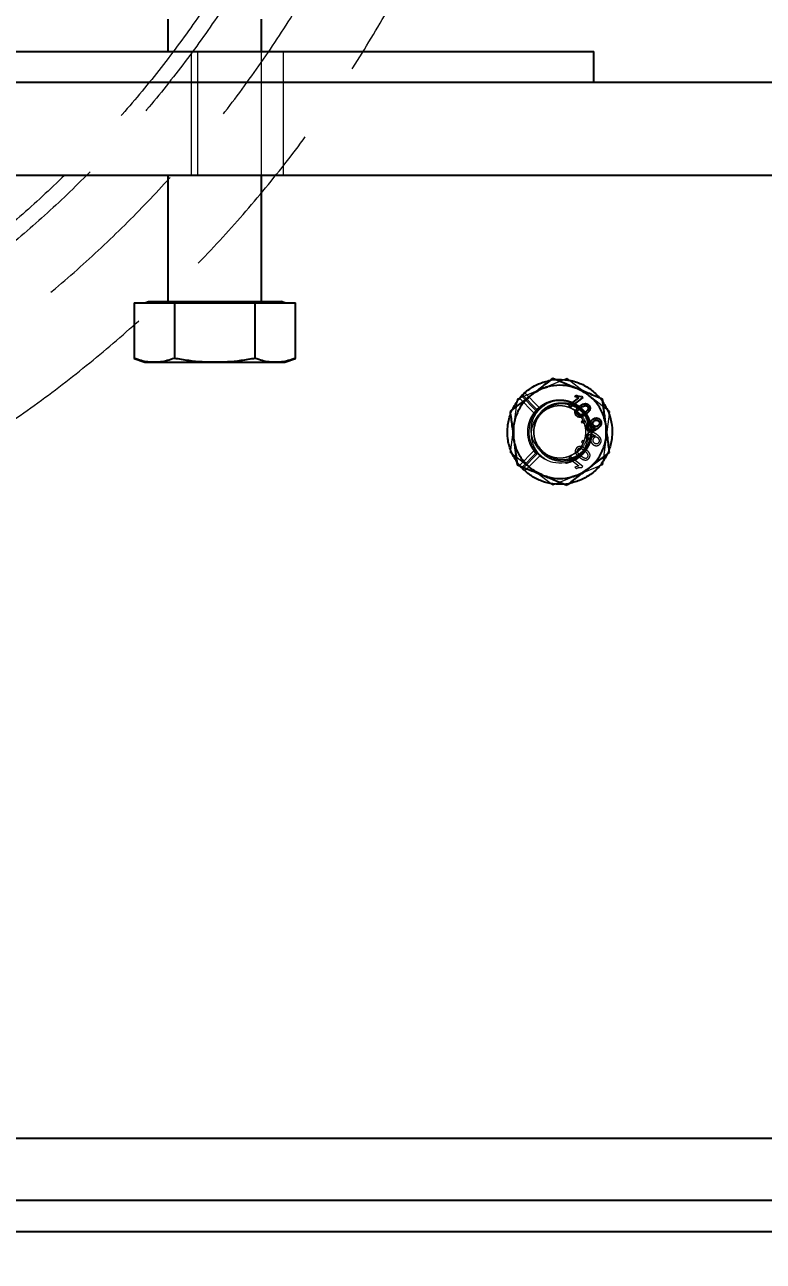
# Model space of a CAD drawing. Header units: millimetres. Extents: x 861 to 27901, y 673 to 17923.
# Drawn here: x 11038.9 to 11227.5, y 5365.5 to 5681.2 of the extents above; entities that cross this region are included whole.
import ezdxf

# ---------------------------------------------------------------- set-up
doc = ezdxf.new("R2010")
doc.units = ezdxf.units.MM
doc.header["$LTSCALE"] = 33.3
doc.linetypes.add('HIDDEN', pattern=[1.905, 1.27, -0.635])
doc.layers.add('CAPA_1', color=7, linetype='Continuous')
doc.styles.add('SLDTEXTSTYLE0', font='TXT', dxfattribs={"width": 0.75})
doc.dimstyles.new('SLDDIMSTYLE0', dxfattribs={"dimtxt": 66.6, "dimasz": 66.6, "dimexe": 0, "dimexo": 0.0625, "dimgap": 16.65, "dimtad": 2, "dimdec": 0, "dimlfac": 1.261261, "dimrnd": 1e-09, "dimzin": 12, "dimdsep": 46, "dimtxsty": 'SLDTEXTSTYLE0', "dimsah": 1, "dimcen": 0.09, "dimadec": 0, "dimazin": 3, "dimtfac": 1, "dimtdec": 0, "dimtofl": 0, "dimtmove": 0, "dimatfit": 3, "dimfxl": 1, "dimfrac": 2, "dimtolj": 1, "dimtzin": 12, "dimarcsym": 0})

# ---------------------------------------------------------------- blocks, each defined once
blk = doc.blocks.new('_D_12')
at = {"layer": 'CAPA_1', "transparency": 16777216}
for p, q in [((10897.43, 5841.2), (14430.99, 5841.2)), ((14397.69, 5841.2), (14397.69, 5357.98)), ((14240.18, 5357.98), (14430.99, 5357.98))]:
    blk.add_line(p, q, dxfattribs=at)
for points in [[(14397.69, 5841.2), (14387.44, 5774.6), (14407.94, 5774.6)], [(14397.69, 5357.98), (14407.94, 5424.58), (14387.44, 5424.58)]]:
    blk.add_solid(points, dxfattribs=at)
at = {"layer": 'CAPA_1', "transparency": 16777216, "insert": (14311.84, 5525.78), "char_height": 66.6, "attachment_point": 1, "rotation": 90, "style": 'SLDTEXTSTYLE0'}
blk.add_mtext('609', dxfattribs=at)
blk = doc.blocks.new('_D_13')
at = {"layer": 'CAPA_1', "transparency": 16777216}
for p, q in [((9823.17, 6912.25), (14695.32, 6912.25)), ((14662.02, 6912.25), (14662.02, 5357.98)), ((14240.18, 5357.98), (14695.32, 5357.98))]:
    blk.add_line(p, q, dxfattribs=at)
for points in [[(14662.02, 6912.25), (14651.77, 6845.65), (14672.27, 6845.65)], [(14662.02, 5357.98), (14672.27, 5424.58), (14651.77, 5424.58)]]:
    blk.add_solid(points, dxfattribs=at)
at = {"layer": 'CAPA_1', "transparency": 16777216, "insert": (14576.17, 6036.69), "char_height": 66.6, "attachment_point": 1, "rotation": 90, "style": 'SLDTEXTSTYLE0'}
blk.add_mtext('1960', dxfattribs=at)

msp = doc.modelspace()

# ---------------------------------------------------------------- linework, layer by layer
at = {"color": 7, "linetype": 'Continuous', "lineweight": 25}
for p, q in [((11075.55, 5674.37), (11075.55, 5682.63)), ((11099.34, 5674.37), (11099.34, 5682.63)), ((10534.1, 5674.37), (11184.24, 5674.37)), ((11184.24, 5666.45), (11184.24, 5674.37)), ((11350.74, 5666.45), (10478.6, 5666.45)), ((11691.67, 5642.66), (10478.6, 5642.66)), ((11075.55, 5610.56), (11075.55, 5642.66)), ((11099.34, 5610.56), (11099.34, 5642.66)), ((11066.85, 5610.16), (11066.85, 5596.01)), ((11066.85, 5610.16), (11108.05, 5610.16)), ((11069.61, 5610.16), (11070.5, 5610.56)), ((11070.5, 5610.56), (11104.39, 5610.56)), ((11077.15, 5610.16), (11077.15, 5596.01)), ((11097.75, 5596.01), (11097.75, 5610.16)), ((11105.29, 5610.16), (11104.39, 5610.56)), ((11108.05, 5596.01), (11108.05, 5610.16)), ((11066.84, 5596.01), (11069.61, 5595)), ((11105.29, 5595), (11108.05, 5596.01)), ((11177.84, 5583.98), (11180.36, 5585.91)), ((11178.16, 5583.57), (11177.84, 5583.98)), ((11181.39, 5586.05), (11178.16, 5583.57)), ((11179.31, 5586.29), (11179.69, 5586.59)), ((11180.36, 5585.91), (11179.31, 5586.29)), ((11181.18, 5586.32), (11181.39, 5586.05)), ((11181.03, 5579.84), (11181.44, 5580.16)), ((11181.35, 5579.43), (11181.03, 5579.84)), ((11181.76, 5579.75), (11181.35, 5579.43)), ((11181.44, 5580.16), (11181.76, 5579.75)), ((11182.64, 5579.37), (11183, 5578.99)), ((11184.56, 5578.27), (11184.64, 5578.34)), ((11165.77, 5568.08), (11165.24, 5568.68)), ((11165.77, 5568.08), (11166, 5568.31)), ((11166, 5567.83), (11166.33, 5568.17)), ((11826.45, 5396.87), (10264.53, 5396.87)), ((11826.45, 5381.02), (10264.53, 5381.02)), ((11826.45, 5373.09), (10264.53, 5373.09))]:
    msp.add_line(p, q, dxfattribs=at)
at = {"color": 1, "linetype": 'HIDDEN', "lineweight": 18}
for p, q in [((11081.5, 5642.66), (11081.5, 5674.37)), ((11083.03, 5674.37), (11083.03, 5642.66)), ((11099.34, 5642.66), (11099.34, 5674.37)), ((11104.95, 5642.66), (11104.95, 5674.37)), ((11177.33, 5590.86), (11164.64, 5585.63)), ((11172.54, 5590.24), (11173.41, 5590.46)), ((11173.14, 5590.42), (11174.37, 5590.59)), ((11173.68, 5590.49), (11175.01, 5590.57)), ((11188.21, 5582.48), (11177.33, 5590.86)), ((11166, 5586.66), (11166.58, 5587.22)), ((11166.58, 5587.22), (11167.05, 5587.56)), ((11170.22, 5583.49), (11166.58, 5587.22)), ((11170.98, 5588.24), (11172.47, 5588.64)), ((11178.57, 5588.64), (11180.07, 5588.23)), ((11164.64, 5585.63), (11162.82, 5572.01)), ((11165.24, 5585.82), (11168.9, 5582.07)), ((11165.39, 5585.94), (11165.77, 5586.42)), ((11165.77, 5586.42), (11169.4, 5582.7)), ((11169.63, 5582.94), (11166, 5586.66)), ((11168.18, 5586.58), (11167.18, 5585.59)), ((11182.77, 5586.67), (11183.86, 5585.59)), ((11185.52, 5586.1), (11186.64, 5584.65)), ((11185.74, 5585.9), (11186.5, 5584.91)), ((11162.79, 5581.21), (11163, 5581.97)), ((11162.92, 5581.77), (11163.39, 5582.92)), ((11163.09, 5582.19), (11163.73, 5583.46)), ((11170.22, 5583.49), (11169.63, 5582.94)), ((11170.35, 5583.59), (11170.22, 5583.49)), ((11173.13, 5583.45), (11172.98, 5583.37)), ((11180.54, 5583.36), (11180.36, 5583.53)), ((11188.21, 5582.48), (11186.4, 5568.87)), ((11164.13, 5580.3), (11163.73, 5578.82)), ((11186.91, 5580.3), (11187.31, 5578.8)), ((11164.13, 5574.2), (11163.73, 5575.7)), ((11181.35, 5575.07), (11181.03, 5574.66)), ((11181.03, 5574.66), (11181.44, 5574.34)), ((11181.76, 5574.75), (11181.35, 5575.07)), ((11182.64, 5575.13), (11183, 5575.51)), ((11183.18, 5575.34), (11183.38, 5576.22)), ((11184.56, 5576.22), (11184.64, 5576.16)), ((11187.31, 5575.68), (11186.91, 5574.2)), ((11173.71, 5563.64), (11162.82, 5572.01)), ((11165.24, 5568.68), (11168.9, 5572.43)), ((11166, 5568.31), (11169.4, 5571.8)), ((11169.63, 5571.55), (11166.33, 5568.17)), ((11170.22, 5571), (11166.58, 5567.28)), ((11168.87, 5572.48), (11169.76, 5571.45)), ((11169.4, 5571.8), (11168.9, 5572.43)), ((11170.14, 5573.42), (11170.52, 5572.9)), ((11180.06, 5570.8), (11180.59, 5571.18)), ((11181.49, 5572.03), (11180.36, 5570.97)), ((11187.75, 5571.82), (11187.32, 5571.05)), ((11188.12, 5572.73), (11187.64, 5571.57)), ((11188.26, 5573.35), (11187.84, 5572.06)), ((11166.07, 5567.78), (11164.52, 5569.63)), ((11165.24, 5568.68), (11164.54, 5569.59)), ((11168.26, 5567.82), (11167.18, 5568.91)), ((11186.4, 5568.87), (11173.71, 5563.64)), ((11178.16, 5570.93), (11177.84, 5570.52)), ((11177.84, 5570.52), (11180.36, 5568.58)), ((11181.39, 5568.45), (11178.16, 5570.93)), ((11180.36, 5568.58), (11179.31, 5568.2)), ((11179.31, 5568.2), (11179.69, 5567.91)), ((11181.18, 5568.18), (11181.39, 5568.45)), ((11180.05, 5566.25), (11178.57, 5565.86)), ((11177.98, 5564.1), (11176.14, 5563.92)), ((11177.9, 5564.08), (11176.67, 5563.91))]:
    msp.add_line(p, q, dxfattribs=at)
msp.add_arc((11175.52, 5577.25), 7.93, 37.5876, 307.5876, dxfattribs=at)
for points in [[(11121.76, 6013.67), (11118.45, 6018.6), (11111.84, 6028.47), (11100.89, 6042.53), (11089.23, 6056.01), (11076.81, 6068.79), (11063.71, 6080.86), (11049.94, 6092.18), (11035.56, 6102.71), (11020.61, 6112.41), (11005.15, 6121.26), (10989.21, 6129.23), (10972.85, 6136.3), (10956.11, 6142.43), (10939.07, 6147.62), (10921.75, 6151.85), (10904.23, 6155.09), (10886.55, 6157.35), (10868.78, 6158.61), (10850.96, 6158.88), (10833.15, 6158.15), (10815.41, 6156.41), (10797.8, 6153.69), (10780.37, 6149.98), (10763.18, 6145.31), (10746.27, 6139.67), (10729.71, 6133.1), (10713.54, 6125.6), (10697.81, 6117.22), (10682.58, 6107.96), (10667.9, 6097.87), (10653.8, 6086.96), (10640.34, 6075.29), (10627.55, 6062.88), (10615.48, 6049.77), (10604.16, 6036), (10593.63, 6021.62), (10583.93, 6006.68), (10575.08, 5991.21), (10567.11, 5975.27), (10560.04, 5958.91), (10553.91, 5942.18), (10548.72, 5925.13), (10544.5, 5907.81), (10541.25, 5890.29), (10538.99, 5872.61), (10537.73, 5854.84), (10537.46, 5837.02), (10538.2, 5819.21), (10539.93, 5801.48), (10542.65, 5783.86), (10546.36, 5766.43), (10551.03, 5749.24), (10556.67, 5732.33), (10563.24, 5715.77), (10570.75, 5699.6), (10579.09, 5683.85), (10585.37, 5673.77), (10588.52, 5668.74)], [(10588.52, 5668.74), (10591.82, 5663.8), (10598.44, 5653.93), (10609.39, 5639.87), (10621.05, 5626.4), (10633.47, 5613.61), (10646.57, 5601.54), (10660.34, 5590.22), (10674.72, 5579.7), (10689.67, 5569.99), (10705.13, 5561.14), (10721.07, 5553.17), (10737.43, 5546.1), (10754.16, 5539.97), (10771.21, 5534.78), (10788.53, 5530.56), (10806.05, 5527.31), (10823.73, 5525.05), (10841.5, 5523.79), (10859.32, 5523.52), (10877.13, 5524.26), (10894.86, 5525.99), (10912.48, 5528.71), (10929.91, 5532.42), (10947.1, 5537.1), (10964.01, 5542.73), (10980.57, 5549.31), (10996.74, 5556.8), (11012.47, 5565.18), (11027.7, 5574.44), (11042.38, 5584.54), (11056.48, 5595.44), (11069.94, 5607.11), (11082.73, 5619.53), (11094.8, 5632.64), (11106.12, 5646.4), (11116.65, 5660.78), (11126.35, 5675.73), (11135.2, 5691.19), (11143.17, 5707.13), (11150.24, 5723.49), (11156.37, 5740.23), (11161.56, 5757.28), (11165.78, 5774.59), (11169.03, 5792.11), (11171.29, 5809.79), (11172.55, 5827.56), (11172.82, 5845.38), (11172.08, 5863.19), (11170.35, 5880.93), (11167.63, 5898.54), (11163.92, 5915.97), (11159.24, 5933.16), (11153.61, 5950.07), (11147.04, 5966.64), (11139.53, 5982.8), (11131.19, 5998.55), (11124.9, 6008.63), (11121.76, 6013.67)], [(11102.9, 5595), (11103.26, 5595), (11103.99, 5595), (11104.72, 5595), (11105.2, 5595), (11105.26, 5595), (11105.29, 5595)], [(11168.9, 5572.43), (11168.61, 5572.87), (11168.04, 5573.75), (11167.53, 5575.25), (11167.29, 5576.81), (11167.36, 5578.39), (11167.72, 5579.92), (11168.38, 5581.36), (11169.29, 5582.65), (11170.44, 5583.74), (11171.77, 5584.59), (11173.24, 5585.17), (11174.79, 5585.46), (11176.37, 5585.45), (11177.92, 5585.13), (11179.38, 5584.53), (11180.7, 5583.66), (11181.83, 5582.55), (11182.72, 5581.25), (11183.35, 5579.8), (11183.7, 5578.26), (11183.74, 5576.68), (11183.48, 5575.12), (11182.93, 5573.64), (11182.1, 5572.3), (11181.04, 5571.13), (11179.77, 5570.19), (11178.34, 5569.51), (11176.82, 5569.11), (11175.24, 5569.01), (11173.67, 5569.22), (11172.18, 5569.72), (11170.79, 5570.48), (11170.02, 5571.2), (11169.63, 5571.55)], [(11170.26, 5573.2), (11169.81, 5573.95), (11168.9, 5575.45), (11168.77, 5578.14), (11169.61, 5580.64), (11171.36, 5582.65), (11173.74, 5583.83), (11176.4, 5584.01), (11178.92, 5583.16), (11180.92, 5581.41), (11182.1, 5579.02), (11182.28, 5576.37), (11181.42, 5573.85), (11179.68, 5571.85), (11177.29, 5570.67), (11174.65, 5570.5), (11172.08, 5571.31), (11170.87, 5572.57), (11170.26, 5573.2)], [(11181.8, 5582.09), (11182.1, 5581.65), (11182.68, 5580.79), (11183.22, 5579.32), (11183.5, 5577.77), (11183.42, 5576.73), (11183.38, 5576.21)], [(11170.26, 5573.2), (11170.01, 5573.56), (11169.52, 5574.28), (11169.07, 5575.52), (11168.84, 5576.81), (11168.9, 5577.68), (11168.93, 5578.12)]]:
    msp.add_open_spline(points, degree=3, dxfattribs=at)
for points, knots in [([(10747.26, 5564.21), (10751.7, 5562.52), (10761.35, 5558.86), (10776.56, 5554.31), (10792.77, 5550.33), (10809.18, 5547.3), (10825.73, 5545.18), (10842.37, 5544), (10859.06, 5543.75), (10875.73, 5544.44), (10892.33, 5546.06), (10908.83, 5548.61), (10925.15, 5552.08), (10941.25, 5556.46), (10957.08, 5561.73), (10972.59, 5567.89), (10987.73, 5574.91), (11002.45, 5582.76), (11016.71, 5591.43), (11030.46, 5600.88), (11043.66, 5611.09), (11056.27, 5622.02), (11068.24, 5633.64), (11079.54, 5645.92), (11090.14, 5658.8), (11100, 5672.27), (11109.08, 5686.26), (11117.37, 5700.75), (11124.83, 5715.67), (11131.45, 5730.99), (11137.19, 5746.66), (11142.05, 5762.62), (11146, 5778.83), (11149.04, 5795.24), (11151.16, 5811.79), (11152.34, 5828.43), (11152.59, 5845.12), (11151.9, 5861.79), (11150.28, 5878.4), (11147.73, 5894.89), (11144.26, 5911.21), (11139.88, 5927.31), (11134.61, 5943.14), (11128.45, 5958.65), (11121.43, 5973.78), (11113.62, 5988.53), (11107.73, 5997.97), (11104.78, 6002.69)], [0, 0, 0, 0, 0.019062, 0.041356, 0.06365, 0.085944, 0.108238, 0.130532, 0.152826, 0.17512, 0.197414, 0.219708, 0.242002, 0.264296, 0.286591, 0.308885, 0.331179, 0.353473, 0.375767, 0.398061, 0.420355, 0.442649, 0.464943, 0.487237, 0.509531, 0.531825, 0.554119, 0.576413, 0.598707, 0.621001, 0.643295, 0.665589, 0.687883, 0.710177, 0.732471, 0.754765, 0.77706, 0.799354, 0.821648, 0.843942, 0.866236, 0.88853, 0.910824, 0.933118, 0.955412, 0.977706, 1, 1, 1, 1]), ([(11091.47, 5994.07), (11094.26, 5989.61), (11099.83, 5980.68), (11107.22, 5966.71), (11113.88, 5952.39), (11119.7, 5937.7), (11124.7, 5922.72), (11128.84, 5907.47), (11132.13, 5892.02), (11134.54, 5876.41), (11136.08, 5860.69), (11136.73, 5844.91), (11136.49, 5829.11), (11135.37, 5813.36), (11133.37, 5797.69), (11130.49, 5782.16), (11126.75, 5766.81), (11122.15, 5751.7), (11116.71, 5736.87), (11110.45, 5722.36), (11103.38, 5708.24), (11095.54, 5694.53), (11086.94, 5681.28), (11077.6, 5668.53), (11067.57, 5656.33), (11056.87, 5644.71), (11045.54, 5633.71), (11033.6, 5623.36), (11021.11, 5613.69), (11008.09, 5604.75), (10994.59, 5596.54), (10980.66, 5589.11), (10966.32, 5582.47), (10951.64, 5576.64), (10936.66, 5571.65), (10921.41, 5567.5), (10905.96, 5564.21), (10890.35, 5561.8), (10874.63, 5560.26), (10858.85, 5559.61), (10843.05, 5559.85), (10827.3, 5560.97), (10811.63, 5562.97), (10796.09, 5565.85), (10780.75, 5569.59), (10765.64, 5574.19), (10750.81, 5579.63), (10736.3, 5585.89), (10722.17, 5592.96), (10708.46, 5600.8), (10695.22, 5609.4), (10682.47, 5618.74), (10670.27, 5628.77), (10658.65, 5639.47), (10647.65, 5650.8), (10637.3, 5662.74), (10627.63, 5675.23), (10618.68, 5688.25), (10610.48, 5701.75), (10603.05, 5715.68), (10596.41, 5730.02), (10590.58, 5744.7), (10585.58, 5759.69), (10581.44, 5774.93), (10578.15, 5790.38), (10575.75, 5805.99), (10574.19, 5821.38), (10573.89, 5831.58), (10573.74, 5836.51)], [0, 0, 0, 0, 0.015166, 0.030332, 0.045498, 0.060663, 0.075829, 0.090995, 0.106161, 0.121327, 0.136493, 0.151659, 0.166825, 0.18199, 0.197156, 0.212322, 0.227488, 0.242654, 0.25782, 0.272986, 0.288151, 0.303317, 0.318483, 0.333649, 0.348815, 0.363981, 0.379147, 0.394312, 0.409478, 0.424644, 0.43981, 0.454976, 0.470142, 0.485308, 0.500474, 0.515639, 0.530805, 0.545971, 0.561137, 0.576303, 0.591469, 0.606635, 0.6218, 0.636966, 0.652132, 0.667298, 0.682464, 0.69763, 0.712796, 0.727961, 0.743127, 0.758293, 0.773459, 0.788625, 0.803791, 0.818957, 0.834123, 0.849288, 0.864454, 0.87962, 0.894786, 0.909952, 0.925118, 0.940284, 0.955449, 0.970615, 0.985781, 1, 1, 1, 1]), ([(11088.14, 5991.92), (11090.89, 5987.52), (11096.39, 5978.71), (11103.67, 5964.94), (11110.23, 5950.82), (11115.97, 5936.34), (11120.9, 5921.57), (11124.99, 5906.54), (11128.23, 5891.31), (11130.61, 5875.92), (11132.12, 5860.42), (11132.76, 5844.86), (11132.53, 5829.28), (11131.42, 5813.75), (11129.45, 5798.3), (11126.61, 5782.99), (11122.92, 5767.86), (11118.39, 5752.96), (11113.03, 5738.34), (11106.85, 5724.04), (11099.89, 5710.11), (11092.15, 5696.59), (11083.67, 5683.53), (11074.47, 5670.96), (11064.58, 5658.93), (11054.03, 5647.48), (11042.86, 5636.63), (11031.09, 5626.43), (11018.77, 5616.9), (11005.94, 5608.08), (10992.63, 5599.99), (10978.89, 5592.66), (10964.76, 5586.11), (10950.28, 5580.37), (10935.51, 5575.44), (10920.48, 5571.35), (10905.25, 5568.11), (10889.86, 5565.73), (10874.36, 5564.22), (10858.79, 5563.58), (10843.22, 5563.81), (10827.69, 5564.92), (10812.24, 5566.89), (10796.92, 5569.72), (10781.8, 5573.43), (10767.21, 5577.81), (10757.82, 5581.38), (10753.28, 5583.1)], [0, 0, 0, 0, 0.022255, 0.044509, 0.066764, 0.089018, 0.111273, 0.133527, 0.155782, 0.178037, 0.200291, 0.222546, 0.2448, 0.267055, 0.289309, 0.311564, 0.333819, 0.356073, 0.378328, 0.400582, 0.422837, 0.445091, 0.467346, 0.489601, 0.511855, 0.53411, 0.556364, 0.578619, 0.600873, 0.623128, 0.645383, 0.667637, 0.689892, 0.712146, 0.734401, 0.756655, 0.77891, 0.801165, 0.823419, 0.845674, 0.867928, 0.890183, 0.912438, 0.934692, 0.956947, 0.979201, 1, 1, 1, 1]), ([(11171.89, 5571.69), (11171.54, 5571.85), (11170.41, 5572.37), (11169.09, 5574.08), (11168.17, 5576.45), (11168.16, 5579.01), (11168.91, 5581.19), (11170.26, 5583.13), (11171.52, 5583.98), (11172.28, 5584.49)], [0, 0, 0, 0, 0.073226, 0.23471, 0.3941, 0.554574, 0.712039, 0.827456, 1, 1, 1, 1]), ([(11168.93, 5578.12), (11168.99, 5578.58), (11169.09, 5579.5), (11169.7, 5581.07), (11170.82, 5582.64), (11172.55, 5583.93), (11174.54, 5584.64), (11176.64, 5584.78), (11178.69, 5584.32), (11180.48, 5583.4), (11181.39, 5582.49), (11181.8, 5582.09)], [0, 0, 0, 0, 0.081677, 0.161349, 0.291035, 0.413148, 0.534221, 0.654765, 0.776346, 0.898839, 1, 1, 1, 1]), ([(11170.26, 5573.2), (11170.45, 5572.96), (11170.94, 5572.38), (11171.65, 5571.83), (11172.3, 5571.43), (11172.76, 5571.2), (11173.34, 5570.96), (11173.78, 5570.84), (11174.02, 5570.78), (11174.02, 5570.78), (11174.02, 5570.78), (11174.02, 5570.78), (11174.02, 5570.78), (11174.03, 5570.78), (11174.03, 5570.78), (11174.05, 5570.77), (11174.08, 5570.77), (11174.14, 5570.75), (11174.35, 5570.71), (11175.07, 5570.59), (11175.88, 5570.59), (11176.67, 5570.7), (11177.12, 5570.8), (11177.63, 5570.94), (11178.07, 5571.11), (11178.35, 5571.24), (11178.62, 5571.37), (11178.96, 5571.56), (11179.44, 5571.88), (11179.88, 5572.23), (11180.28, 5572.61), (11180.66, 5573.03), (11181.05, 5573.55), (11181.35, 5574.05), (11181.52, 5574.39), (11181.64, 5574.67), (11181.79, 5575.04), (11181.96, 5575.58), (11182.07, 5576.14), (11182.15, 5576.74), (11182.17, 5577.34), (11182.14, 5577.89), (11182.07, 5578.36), (11182, 5578.7), (11181.95, 5578.9), (11181.88, 5579.15), (11181.77, 5579.52), (11181.56, 5580.02), (11181.34, 5580.45), (11181.13, 5580.81), (11180.79, 5581.31), (11180.24, 5581.96), (11179.45, 5582.64), (11178.66, 5583.12), (11177.93, 5583.45), (11177.24, 5583.68), (11176.53, 5583.82), (11175.82, 5583.9), (11174.58, 5583.89), (11172.83, 5583.47), (11170.9, 5582.19), (11169.46, 5580.35), (11169.11, 5578.86), (11168.93, 5578.12)], [0, 0, 0, 0, 0.025018, 0.062505, 0.073457, 0.087536, 0.104741, 0.12507, 0.12508, 0.125088, 0.125103, 0.125129, 0.125176, 0.125264, 0.125429, 0.125753, 0.126422, 0.127908, 0.131491, 0.144058, 0.187539, 0.197474, 0.209566, 0.225509, 0.240805, 0.248969, 0.250106, 0.265748, 0.281391, 0.297034, 0.312676, 0.325838, 0.344007, 0.365974, 0.374124, 0.375253, 0.390902, 0.40655, 0.422199, 0.437847, 0.456199, 0.471384, 0.483402, 0.495485, 0.499868, 0.500438, 0.516867, 0.531646, 0.544773, 0.556248, 0.566071, 0.595236, 0.625559, 0.651348, 0.670843, 0.691621, 0.711565, 0.729805, 0.750654, 0.81299, 0.875327, 0.937663, 1, 1, 1, 1]), ([(11183.38, 5578.29), (11183.29, 5578.66), (11183.11, 5579.4), (11182.67, 5580.34), (11182.17, 5581.18), (11181.58, 5581.93), (11180.65, 5582.85), (11179.68, 5583.49), (11178.82, 5583.87), (11178.34, 5584.05), (11177.81, 5584.2), (11176.79, 5584.42), (11175.25, 5584.46), (11173.31, 5583.95), (11171.74, 5583.08), (11171.06, 5582.23), (11170.81, 5581.92)], [0, 0, 0, 0, 0.0699533, 0.1399172, 0.1901927, 0.2485513, 0.3148798, 0.4302468, 0.4592136, 0.4882059, 0.5242061, 0.559732, 0.6792738, 0.8024253, 0.9266766, 1, 1, 1, 1]), ([(11178.37, 5584.65), (11179.19, 5584.15), (11180.6, 5583.31), (11182.08, 5581.23), (11182.8, 5579.24), (11182.78, 5577.85), (11182.78, 5577.35)], [0, 0, 0, 0, 0.314695, 0.54128, 0.834453, 1, 1, 1, 1]), ([(11172.69, 5583.22), (11172.05, 5582.94), (11170.63, 5582.33), (11169.08, 5580.43), (11168.17, 5578.05), (11168.16, 5575.49), (11168.91, 5573.31), (11170.26, 5571.36), (11171.52, 5570.52), (11172.28, 5570.01)], [0, 0, 0, 0, 0.1234541, 0.2761855, 0.4269372, 0.5787141, 0.7276455, 0.8368072, 1, 1, 1, 1]), ([(11178.37, 5569.85), (11179.19, 5570.34), (11180.6, 5571.19), (11182.09, 5573.27), (11182.79, 5575.32), (11182.86, 5577.62), (11182.26, 5579.88), (11180.93, 5581.68), (11179.49, 5582.78), (11178.65, 5583.14), (11178.23, 5583.31)], [0, 0, 0, 0, 0.1658149, 0.285204, 0.4396785, 0.5380554, 0.6848651, 0.8410093, 0.9205026, 1, 1, 1, 1]), ([(11168.93, 5576.38), (11168.99, 5575.91), (11169.09, 5574.99), (11169.7, 5573.43), (11170.82, 5571.86), (11172.55, 5570.57), (11174.54, 5569.86), (11176.64, 5569.72), (11178.69, 5570.18), (11180.48, 5571.1), (11181.39, 5572), (11181.8, 5572.41)], [0, 0, 0, 0, 0.081677, 0.161349, 0.291035, 0.413148, 0.534221, 0.654765, 0.776346, 0.898839, 1, 1, 1, 1]), ([(11183.38, 5576.21), (11183.29, 5575.84), (11183.11, 5575.1), (11182.67, 5574.15), (11182.17, 5573.32), (11181.58, 5572.56), (11180.65, 5571.65), (11179.68, 5571.01), (11178.82, 5570.63), (11178.34, 5570.45), (11177.81, 5570.29), (11176.79, 5570.08), (11175.26, 5570.04), (11173.3, 5570.54), (11171.52, 5571.59), (11170.68, 5572.66), (11170.26, 5573.2)], [0, 0, 0, 0, 0.066556, 0.133122, 0.180956, 0.23648, 0.299588, 0.409351, 0.436912, 0.464496, 0.498748, 0.532548, 0.646284, 0.763455, 0.881671, 1, 1, 1, 1]), ([(11182.78, 5577.14), (11182.62, 5576.32), (11182.3, 5574.61), (11180.92, 5572.82), (11179.49, 5571.71), (11178.65, 5571.36), (11178.23, 5571.19)], [0, 0, 0, 0, 0.315902, 0.654861, 0.827426, 1, 1, 1, 1]), ([(11180.36, 5570.97), (11180.63, 5571.2), (11180.99, 5571.49), (11181.35, 5571.87), (11181.56, 5572.12), (11181.82, 5572.42), (11182.12, 5572.84), (11182.57, 5573.58), (11183.09, 5574.68), (11183.28, 5575.7), (11183.38, 5576.21)], [0, 0, 0, 0, 0.174168, 0.224334, 0.249848, 0.333258, 0.41667, 0.500084, 0.750043, 1, 1, 1, 1]), ([(11182.5, 5576.66), (11182.42, 5576.54), (11182.3, 5576.36), (11182.24, 5576.08), (11182.24, 5575.79), (11182.36, 5575.44), (11182.55, 5575.23), (11182.64, 5575.13)], [0, 0, 0, 0, 0.249859, 0.375956, 0.500482, 0.749847, 1, 1, 1, 1]), ([(11185.09, 5576.47), (11184.9, 5576.61), (11184.5, 5576.9), (11183.93, 5577.15), (11183.43, 5577.19), (11183.07, 5577.11), (11182.74, 5576.93), (11182.58, 5576.75), (11182.5, 5576.66)], [0, 0, 0, 0, 0.250485, 0.500118, 0.62804, 0.750092, 0.874994, 1, 1, 1, 1]), ([(11183, 5575.51), (11182.94, 5575.58), (11182.84, 5575.7), (11182.76, 5575.9), (11182.75, 5576.05), (11182.78, 5576.22), (11182.84, 5576.32), (11182.89, 5576.39)], [0, 0, 0, 0, 0.277074, 0.499914, 0.624834, 0.750381, 1, 1, 1, 1]), ([(11182.89, 5576.39), (11182.94, 5576.45), (11183.05, 5576.57), (11183.26, 5576.67), (11183.5, 5576.71), (11183.96, 5576.6), (11184.29, 5576.39), (11184.56, 5576.22)], [0, 0, 0, 0, 0.125207, 0.25031, 0.375339, 0.50062, 1, 1, 1, 1]), ([(11183.65, 5575.75), (11183.62, 5575.71), (11183.57, 5575.65), (11183.5, 5575.5), (11183.43, 5575.31), (11183.4, 5575.07), (11183.43, 5574.82), (11183.51, 5574.59), (11183.67, 5574.3), (11183.86, 5574.14), (11183.98, 5574.03)], [0, 0, 0, 0, 0.062611, 0.125226, 0.250194, 0.373586, 0.500286, 0.62458, 0.750412, 1, 1, 1, 1]), ([(11184.64, 5576.16), (11184.54, 5576.16), (11184.35, 5576.17), (11184.08, 5576.09), (11183.83, 5575.96), (11183.71, 5575.82), (11183.65, 5575.75)], [0, 0, 0, 0, 0.24954, 0.50198, 0.751372, 1, 1, 1, 1]), ([(11184.12, 5575.59), (11184.06, 5575.5), (11183.97, 5575.36), (11183.93, 5575.15), (11183.94, 5574.99), (11183.98, 5574.83), (11184.08, 5574.64), (11184.2, 5574.53), (11184.28, 5574.46)], [0, 0, 0, 0, 0.24952, 0.373528, 0.499888, 0.62379, 0.750316, 1, 1, 1, 1]), ([(11183.98, 5574.03), (11184.12, 5573.93), (11184.34, 5573.79), (11184.68, 5573.71), (11184.94, 5573.7), (11185.19, 5573.75), (11185.52, 5573.88), (11185.69, 5574.07), (11185.81, 5574.2)], [0, 0, 0, 0, 0.249869, 0.376654, 0.500348, 0.627459, 0.750824, 1, 1, 1, 1]), ([(11185.26, 5575.68), (11185.17, 5575.74), (11185.04, 5575.83), (11184.83, 5575.89), (11184.66, 5575.9), (11184.5, 5575.87), (11184.3, 5575.79), (11184.19, 5575.67), (11184.12, 5575.59)], [0, 0, 0, 0, 0.249977, 0.377915, 0.500342, 0.627106, 0.750811, 1, 1, 1, 1]), ([(11184.28, 5574.46), (11184.37, 5574.4), (11184.56, 5574.27), (11184.85, 5574.23), (11185.08, 5574.26), (11185.29, 5574.34), (11185.41, 5574.46), (11185.49, 5574.55)], [0, 0, 0, 0, 0.2502502, 0.4998414, 0.6292884, 0.7506655, 1, 1, 1, 1]), ([(11185.81, 5574.2), (11185.87, 5574.29), (11186, 5574.48), (11186.08, 5574.81), (11186.08, 5575.15), (11185.96, 5575.58), (11185.62, 5576.05), (11185.27, 5576.33), (11185.09, 5576.47)], [0, 0, 0, 0, 0.125064, 0.25009, 0.37511, 0.500169, 0.749441, 1, 1, 1, 1]), ([(11185.49, 5574.55), (11185.55, 5574.64), (11185.63, 5574.78), (11185.66, 5575), (11185.64, 5575.16), (11185.58, 5575.31), (11185.47, 5575.5), (11185.34, 5575.61), (11185.26, 5575.68)], [0, 0, 0, 0, 0.249017, 0.371845, 0.499365, 0.623226, 0.749892, 1, 1, 1, 1]), ([(11179.71, 5573.03), (11179.62, 5572.89), (11179.48, 5572.67), (11179.44, 5572.37), (11179.44, 5572.2), (11179.46, 5572.11), (11179.47, 5572.07)], [0, 0, 0, 0, 0.498795, 0.749148, 0.874576, 1, 1, 1, 1]), ([(11179.71, 5573.03), (11179.62, 5572.89), (11179.48, 5572.67), (11179.43, 5572.33), (11179.46, 5572.16), (11179.47, 5572.07)], [0, 0, 0, 0, 0.499036, 0.74951, 1, 1, 1, 1]), ([(11179.47, 5572.07), (11179.52, 5571.94), (11179.63, 5571.67), (11179.99, 5571.21), (11180.33, 5570.93), (11180.55, 5570.74)], [0, 0, 0, 0, 0.249754, 0.499871, 1, 1, 1, 1]), ([(11182.14, 5572.81), (11181.95, 5572.95), (11181.58, 5573.22), (11181.05, 5573.46), (11180.59, 5573.52), (11180.25, 5573.47), (11179.94, 5573.29), (11179.79, 5573.12), (11179.71, 5573.03)], [0, 0, 0, 0, 0.250472, 0.500339, 0.626188, 0.75018, 0.874972, 1, 1, 1, 1]), ([(11180.08, 5572.75), (11180.04, 5572.68), (11179.95, 5572.53), (11179.94, 5572.28), (11180, 5572.03), (11180.28, 5571.62), (11180.61, 5571.36), (11180.87, 5571.15)], [0, 0, 0, 0, 0.124696, 0.249462, 0.374432, 0.499637, 1, 1, 1, 1]), ([(11181.82, 5572.4), (11181.56, 5572.6), (11181.23, 5572.84), (11180.75, 5573.01), (11180.5, 5573), (11180.26, 5572.93), (11180.14, 5572.81), (11180.08, 5572.75)], [0, 0, 0, 0, 0.50041, 0.625613, 0.75058, 0.875344, 1, 1, 1, 1]), ([(11180.87, 5571.15), (11181.05, 5571.02), (11181.32, 5570.82), (11181.72, 5570.61), (11181.94, 5570.56), (11182.05, 5570.54)], [0, 0, 0, 0, 0.500372, 0.750515, 1, 1, 1, 1]), ([(11182.6, 5570.8), (11182.65, 5570.87), (11182.74, 5571.01), (11182.75, 5571.27), (11182.69, 5571.51), (11182.41, 5571.93), (11182.09, 5572.19), (11181.82, 5572.4)], [0, 0, 0, 0, 0.124745, 0.249484, 0.374471, 0.499648, 1, 1, 1, 1]), ([(11182.98, 5570.52), (11183.04, 5570.61), (11183.17, 5570.8), (11183.26, 5571.15), (11183.23, 5571.5), (11182.94, 5572.13), (11182.5, 5572.51), (11182.14, 5572.81)], [0, 0, 0, 0, 0.125373, 0.250644, 0.375698, 0.501113, 1, 1, 1, 1]), ([(11179.69, 5567.91), (11179.93, 5568.01), (11180.41, 5568.22), (11180.92, 5568.19), (11181.18, 5568.18)], [0, 0, 0, 0, 0.500866, 1, 1, 1, 1]), ([(11180.55, 5570.74), (11180.73, 5570.61), (11181.11, 5570.34), (11181.64, 5570.09), (11182.1, 5570.03), (11182.45, 5570.09), (11182.75, 5570.26), (11182.9, 5570.43), (11182.98, 5570.52)], [0, 0, 0, 0, 0.2504815, 0.5003453, 0.6318665, 0.7502213, 0.8749868, 1, 1, 1, 1]), ([(11182.05, 5570.54), (11182.11, 5570.54), (11182.21, 5570.55), (11182.36, 5570.59), (11182.48, 5570.67), (11182.55, 5570.74), (11182.59, 5570.78), (11182.6, 5570.8)], [0, 0, 0, 0, 0.2500549, 0.4999486, 0.7497221, 0.8748571, 1, 1, 1, 1]), ([(11183.86, 5568.91), (11183.52, 5568.49), (11183.17, 5568.04), (11182.67, 5567.76), (11182.64, 5567.74)], [0, 0, 0, 0, 0.928699, 1, 1, 1, 1]), ([(11172.47, 5565.86), (11171.94, 5565.94), (11171.37, 5566.02), (11170.88, 5566.31), (11170.85, 5566.33)], [0, 0, 0, 0, 0.928699, 1, 1, 1, 1])]:
    msp.add_open_spline(points, degree=3, knots=knots, dxfattribs=at)
at = {"color": 7, "linetype": 'Continuous', "lineweight": 25}
for points, knots in [([(11072, 5595), (11071.46, 5595.02), (11070.35, 5595.07), (11068.63, 5595.41), (11067.46, 5595.8), (11066.85, 5596.01)], [0, 0, 0, 0, 0.311, 0.6433, 1, 1, 1, 1]), ([(11077.15, 5596.01), (11076.54, 5595.8), (11075.37, 5595.41), (11073.65, 5595.07), (11072.53, 5595.02), (11072, 5595)], [0, 0, 0, 0, 0.3566987, 0.6889976, 1, 1, 1, 1]), ([(11087.45, 5595), (11086.37, 5595.02), (11084.15, 5595.07), (11080.71, 5595.41), (11078.36, 5595.8), (11077.15, 5596.01)], [0, 0, 0, 0, 0.311, 0.6433, 1, 1, 1, 1]), ([(11097.75, 5596.01), (11096.53, 5595.8), (11094.18, 5595.41), (11090.74, 5595.07), (11088.52, 5595.02), (11087.45, 5595)], [0, 0, 0, 0, 0.3566987, 0.6889976, 1, 1, 1, 1]), ([(11102.9, 5595), (11102.36, 5595.02), (11101.25, 5595.07), (11099.53, 5595.41), (11098.35, 5595.8), (11097.75, 5596.01)], [0, 0, 0, 0, 0.311, 0.6433, 1, 1, 1, 1]), ([(11108.05, 5596.01), (11107.44, 5595.8), (11106.26, 5595.41), (11104.54, 5595.07), (11103.43, 5595.02), (11102.9, 5595)], [0, 0, 0, 0, 0.356699, 0.688998, 1, 1, 1, 1]), ([(11173.71, 5590.86), (11172.75, 5590.13), (11170.97, 5588.76), (11169.13, 5587.34), (11168.26, 5586.67)], [0, 0, 0, 0, 0.532771, 1, 1, 1, 1]), ([(11180.05, 5588.24), (11179.05, 5588.66), (11176.9, 5589.54), (11174.82, 5590.4), (11173.71, 5590.86)], [0, 0, 0, 0, 0.467229, 1, 1, 1, 1]), ([(11186.4, 5585.63), (11185.29, 5586.08), (11183.21, 5586.94), (11181.06, 5587.83), (11180.05, 5588.24)], [0, 0, 0, 0, 0.532771, 1, 1, 1, 1]), ([(11168.26, 5586.67), (11167.4, 5586.01), (11165.56, 5584.59), (11163.77, 5583.22), (11162.82, 5582.48)], [0, 0, 0, 0, 0.467229, 1, 1, 1, 1]), ([(11179.47, 5582.42), (11179.52, 5582.56), (11179.63, 5582.83), (11179.99, 5583.29), (11180.33, 5583.57), (11180.55, 5583.76)], [0, 0, 0, 0, 0.249754, 0.499871, 1, 1, 1, 1]), ([(11179.69, 5586.59), (11179.93, 5586.48), (11180.41, 5586.28), (11180.92, 5586.3), (11181.18, 5586.32)], [0, 0, 0, 0, 0.500866, 1, 1, 1, 1]), ([(11180.55, 5583.76), (11180.73, 5583.89), (11181.11, 5584.16), (11181.64, 5584.41), (11182.1, 5584.47), (11182.45, 5584.41), (11182.75, 5584.24), (11182.9, 5584.07), (11182.98, 5583.98)], [0, 0, 0, 0, 0.2504817, 0.5003456, 0.6317049, 0.7502211, 0.8749867, 1, 1, 1, 1]), ([(11180.87, 5583.34), (11181.05, 5583.48), (11181.32, 5583.67), (11181.72, 5583.89), (11181.94, 5583.93), (11182.05, 5583.96)], [0, 0, 0, 0, 0.500372, 0.750515, 1, 1, 1, 1]), ([(11182.6, 5583.7), (11182.65, 5583.63), (11182.74, 5583.49), (11182.75, 5583.23), (11182.69, 5582.99), (11182.41, 5582.57), (11182.09, 5582.31), (11181.82, 5582.1)], [0, 0, 0, 0, 0.124745, 0.249484, 0.374471, 0.499648, 1, 1, 1, 1]), ([(11182.05, 5583.96), (11182.11, 5583.96), (11182.21, 5583.95), (11182.36, 5583.9), (11182.5, 5583.82), (11182.57, 5583.74), (11182.6, 5583.7)], [0, 0, 0, 0, 0.250158, 0.500156, 0.750032, 1, 1, 1, 1]), ([(11182.98, 5583.98), (11183.04, 5583.88), (11183.17, 5583.69), (11183.26, 5583.35), (11183.23, 5583), (11182.94, 5582.37), (11182.5, 5581.99), (11182.14, 5581.69)], [0, 0, 0, 0, 0.125373, 0.250644, 0.375698, 0.501113, 1, 1, 1, 1]), ([(11187.31, 5578.82), (11187.16, 5579.9), (11186.86, 5582.2), (11186.56, 5584.44), (11186.4, 5585.63)], [0, 0, 0, 0, 0.467229, 1, 1, 1, 1]), ([(11162.82, 5582.48), (11162.98, 5581.3), (11163.28, 5579.06), (11163.59, 5576.76), (11163.73, 5575.68)], [0, 0, 0, 0, 0.532771, 1, 1, 1, 1]), ([(11179.71, 5581.46), (11179.62, 5581.61), (11179.48, 5581.83), (11179.44, 5582.13), (11179.44, 5582.3), (11179.46, 5582.38), (11179.47, 5582.42)], [0, 0, 0, 0, 0.498795, 0.749148, 0.874576, 1, 1, 1, 1]), ([(11182.14, 5581.69), (11181.95, 5581.55), (11181.58, 5581.28), (11181.05, 5581.04), (11180.59, 5580.98), (11180.25, 5581.03), (11179.94, 5581.2), (11179.79, 5581.38), (11179.71, 5581.46)], [0, 0, 0, 0, 0.2504758, 0.5003474, 0.6257683, 0.7501762, 0.8749697, 1, 1, 1, 1]), ([(11180.08, 5581.75), (11180.04, 5581.82), (11179.95, 5581.96), (11179.94, 5582.22), (11180, 5582.46), (11180.28, 5582.88), (11180.61, 5583.14), (11180.87, 5583.34)], [0, 0, 0, 0, 0.124696, 0.249462, 0.374432, 0.499637, 1, 1, 1, 1]), ([(11181.82, 5582.1), (11181.56, 5581.9), (11181.23, 5581.65), (11180.75, 5581.49), (11180.5, 5581.5), (11180.26, 5581.57), (11180.14, 5581.69), (11180.08, 5581.75)], [0, 0, 0, 0, 0.50041, 0.625613, 0.75058, 0.875344, 1, 1, 1, 1]), ([(11183.65, 5578.75), (11183.6, 5578.82), (11183.51, 5578.95), (11183.43, 5579.19), (11183.4, 5579.43), (11183.43, 5579.67), (11183.51, 5579.91), (11183.67, 5580.2), (11183.86, 5580.36), (11183.98, 5580.47)], [0, 0, 0, 0, 0.125074, 0.250064, 0.373261, 0.500199, 0.624296, 0.750369, 1, 1, 1, 1]), ([(11183.98, 5580.47), (11184.12, 5580.56), (11184.34, 5580.71), (11184.68, 5580.79), (11184.94, 5580.79), (11185.19, 5580.75), (11185.52, 5580.62), (11185.69, 5580.43), (11185.81, 5580.3)], [0, 0, 0, 0, 0.249869, 0.376454, 0.500348, 0.627239, 0.750824, 1, 1, 1, 1]), ([(11182.5, 5577.84), (11182.42, 5577.96), (11182.3, 5578.14), (11182.24, 5578.42), (11182.24, 5578.71), (11182.36, 5579.05), (11182.55, 5579.27), (11182.64, 5579.37)], [0, 0, 0, 0, 0.2498595, 0.3757184, 0.500481, 0.7498462, 1, 1, 1, 1]), ([(11185.09, 5578.03), (11184.9, 5577.89), (11184.5, 5577.6), (11183.93, 5577.35), (11183.43, 5577.31), (11183.07, 5577.39), (11182.74, 5577.57), (11182.58, 5577.75), (11182.5, 5577.84)], [0, 0, 0, 0, 0.250485, 0.500119, 0.627899, 0.750092, 0.874994, 1, 1, 1, 1]), ([(11183, 5578.99), (11182.94, 5578.92), (11182.84, 5578.79), (11182.76, 5578.6), (11182.75, 5578.45), (11182.77, 5578.32), (11182.82, 5578.21), (11182.86, 5578.14), (11182.89, 5578.11)], [0, 0, 0, 0, 0.276477, 0.499318, 0.623718, 0.749496, 0.874756, 1, 1, 1, 1]), ([(11182.89, 5578.11), (11182.94, 5578.05), (11183.05, 5577.93), (11183.26, 5577.83), (11183.5, 5577.79), (11183.96, 5577.89), (11184.29, 5578.11), (11184.56, 5578.27)], [0, 0, 0, 0, 0.1252073, 0.25031, 0.3753386, 0.5006201, 1, 1, 1, 1]), ([(11184.64, 5578.34), (11184.54, 5578.33), (11184.36, 5578.33), (11184.08, 5578.41), (11183.83, 5578.54), (11183.71, 5578.68), (11183.65, 5578.75)], [0, 0, 0, 0, 0.2489432, 0.4994503, 0.7502849, 1, 1, 1, 1]), ([(11184.12, 5578.91), (11184.06, 5579), (11183.97, 5579.14), (11183.93, 5579.35), (11183.94, 5579.51), (11183.98, 5579.66), (11184.08, 5579.86), (11184.2, 5579.96), (11184.28, 5580.04)], [0, 0, 0, 0, 0.2495205, 0.3738508, 0.4998888, 0.6240956, 0.7503154, 1, 1, 1, 1]), ([(11185.26, 5578.82), (11185.17, 5578.76), (11185.04, 5578.67), (11184.83, 5578.61), (11184.66, 5578.6), (11184.5, 5578.63), (11184.3, 5578.71), (11184.19, 5578.83), (11184.12, 5578.91)], [0, 0, 0, 0, 0.2499765, 0.3782222, 0.5003423, 0.6274524, 0.7508111, 1, 1, 1, 1]), ([(11184.28, 5580.04), (11184.37, 5580.1), (11184.56, 5580.23), (11184.85, 5580.27), (11185.08, 5580.24), (11185.29, 5580.16), (11185.41, 5580.04), (11185.49, 5579.95)], [0, 0, 0, 0, 0.25025, 0.499842, 0.629576, 0.750665, 1, 1, 1, 1]), ([(11185.81, 5580.3), (11185.87, 5580.21), (11186, 5580.02), (11186.08, 5579.69), (11186.08, 5579.35), (11185.96, 5578.91), (11185.62, 5578.45), (11185.27, 5578.17), (11185.09, 5578.03)], [0, 0, 0, 0, 0.1250636, 0.2500896, 0.37511, 0.5001694, 0.749441, 1, 1, 1, 1]), ([(11185.49, 5579.95), (11185.55, 5579.86), (11185.63, 5579.72), (11185.66, 5579.5), (11185.64, 5579.34), (11185.58, 5579.18), (11185.47, 5579), (11185.34, 5578.89), (11185.26, 5578.82)], [0, 0, 0, 0, 0.2490169, 0.3721384, 0.4993655, 0.6235619, 0.7498927, 1, 1, 1, 1]), ([(11188.21, 5572.01), (11188.06, 5573.2), (11187.76, 5575.44), (11187.45, 5577.74), (11187.31, 5578.82)], [0, 0, 0, 0, 0.532771, 1, 1, 1, 1]), ([(11163.73, 5575.68), (11163.87, 5574.6), (11164.18, 5572.29), (11164.48, 5570.06), (11164.64, 5568.87)], [0, 0, 0, 0, 0.467229, 1, 1, 1, 1]), ([(11182.77, 5567.82), (11183.63, 5568.49), (11185.48, 5569.91), (11187.26, 5571.28), (11188.21, 5572.01)], [0, 0, 0, 0, 0.467229, 1, 1, 1, 1]), ([(11164.64, 5568.87), (11165.75, 5568.41), (11167.83, 5567.56), (11169.98, 5566.67), (11170.98, 5566.25)], [0, 0, 0, 0, 0.532771, 1, 1, 1, 1]), ([(11170.98, 5566.25), (11171.99, 5565.84), (11174.14, 5564.95), (11176.22, 5564.09), (11177.33, 5563.64)], [0, 0, 0, 0, 0.467229, 1, 1, 1, 1]), ([(11177.33, 5563.64), (11178.28, 5564.37), (11180.07, 5565.74), (11181.91, 5567.16), (11182.77, 5567.82)], [0, 0, 0, 0, 0.5327709, 1, 1, 1, 1])]:
    msp.add_open_spline(points, degree=3, knots=knots, dxfattribs=at)
for points in [[(11069.61, 5595), (11069.64, 5595), (11069.69, 5595), (11070.17, 5595), (11070.91, 5595), (11071.63, 5595), (11072, 5595)], [(11072, 5595), (11072.41, 5595), (11073.24, 5595), (11074.8, 5595), (11076.55, 5595), (11078.5, 5595), (11080.6, 5595), (11082.82, 5595), (11085.11, 5595), (11086.67, 5595), (11087.45, 5595)], [(11087.45, 5595), (11088.23, 5595), (11089.78, 5595), (11092.08, 5595), (11094.29, 5595), (11096.39, 5595), (11098.34, 5595), (11100.09, 5595), (11101.65, 5595), (11102.48, 5595), (11102.9, 5595)], [(11102.9, 5595), (11103.26, 5595), (11103.99, 5595), (11104.72, 5595), (11105.2, 5595), (11105.26, 5595), (11105.29, 5595)], [(11163.39, 5582.92), (11163.91, 5583.86), (11164.95, 5585.72), (11167.28, 5587.95), (11170.03, 5589.64), (11172.1, 5590.16), (11173.14, 5590.42)], [(11174.37, 5590.59), (11175.44, 5590.61), (11177.57, 5590.64), (11180.67, 5589.73), (11183.5, 5588.2), (11184.99, 5586.67), (11185.74, 5585.9)], [(11180.05, 5588.24), (11179.06, 5588.57), (11177.08, 5589.21), (11173.93, 5589.16), (11170.88, 5588.39), (11169.14, 5587.24), (11168.26, 5586.67)], [(11187.31, 5578.82), (11187.09, 5579.84), (11186.66, 5581.88), (11185.04, 5584.58), (11182.84, 5586.84), (11180.98, 5587.77), (11180.05, 5588.24)], [(11168.26, 5586.67), (11167.49, 5585.98), (11165.94, 5584.59), (11164.41, 5581.83), (11163.55, 5578.8), (11163.67, 5576.72), (11163.73, 5575.68)], [(11186.5, 5584.91), (11187.05, 5584), (11188.14, 5582.17), (11188.9, 5579.03), (11188.99, 5575.81), (11188.41, 5573.75), (11188.12, 5572.73)], [(11164.54, 5569.59), (11163.99, 5570.5), (11162.89, 5572.33), (11162.14, 5575.47), (11162.05, 5578.69), (11162.63, 5580.74), (11162.92, 5581.77)], [(11182.77, 5567.82), (11183.55, 5568.52), (11185.1, 5569.91), (11186.62, 5572.67), (11187.49, 5575.7), (11187.37, 5577.78), (11187.31, 5578.82)], [(11170.98, 5566.25), (11170.05, 5566.72), (11168.19, 5567.66), (11166, 5569.92), (11164.37, 5572.62), (11163.95, 5574.66), (11163.73, 5575.68)], [(11187.64, 5571.57), (11187.13, 5570.64), (11186.09, 5568.77), (11183.75, 5566.55), (11181.01, 5564.86), (11178.94, 5564.34), (11177.9, 5564.08)], [(11176.67, 5563.91), (11175.69, 5563.89), (11173.73, 5563.84), (11170.86, 5564.6), (11168.2, 5565.88), (11166.73, 5567.18), (11166, 5567.83)], [(11170.98, 5566.25), (11171.97, 5565.93), (11173.95, 5565.28), (11177.11, 5565.34), (11180.16, 5566.11), (11181.9, 5567.25), (11182.77, 5567.82)]]:
    msp.add_open_spline(points, degree=3, dxfattribs=at)

# ---------------------------------------------------------------- dimensions: what is measured, and where the dimension line sits
at = {"layer": 'CAPA_1'}
for base, p1, picture, middle in [((14662.02, 5357.98), (9780.88, 6912.25), '_D_13', (14662.02, 6135.11)), ((14397.69, 5357.98), (10855.14, 5841.2), '_D_12', (14397.69, 5599.59))]:
    dim = msp.add_linear_dim(base=base, p1=p1, p2=(14197.89, 5357.98), angle=90, dimstyle='SLDDIMSTYLE0', dxfattribs=at)
    dim.commit()
    dim.dimension.update_dxf_attribs({"geometry": picture, "text_midpoint": middle, "dimtype": 160})

doc.saveas('drawing.dxf')
